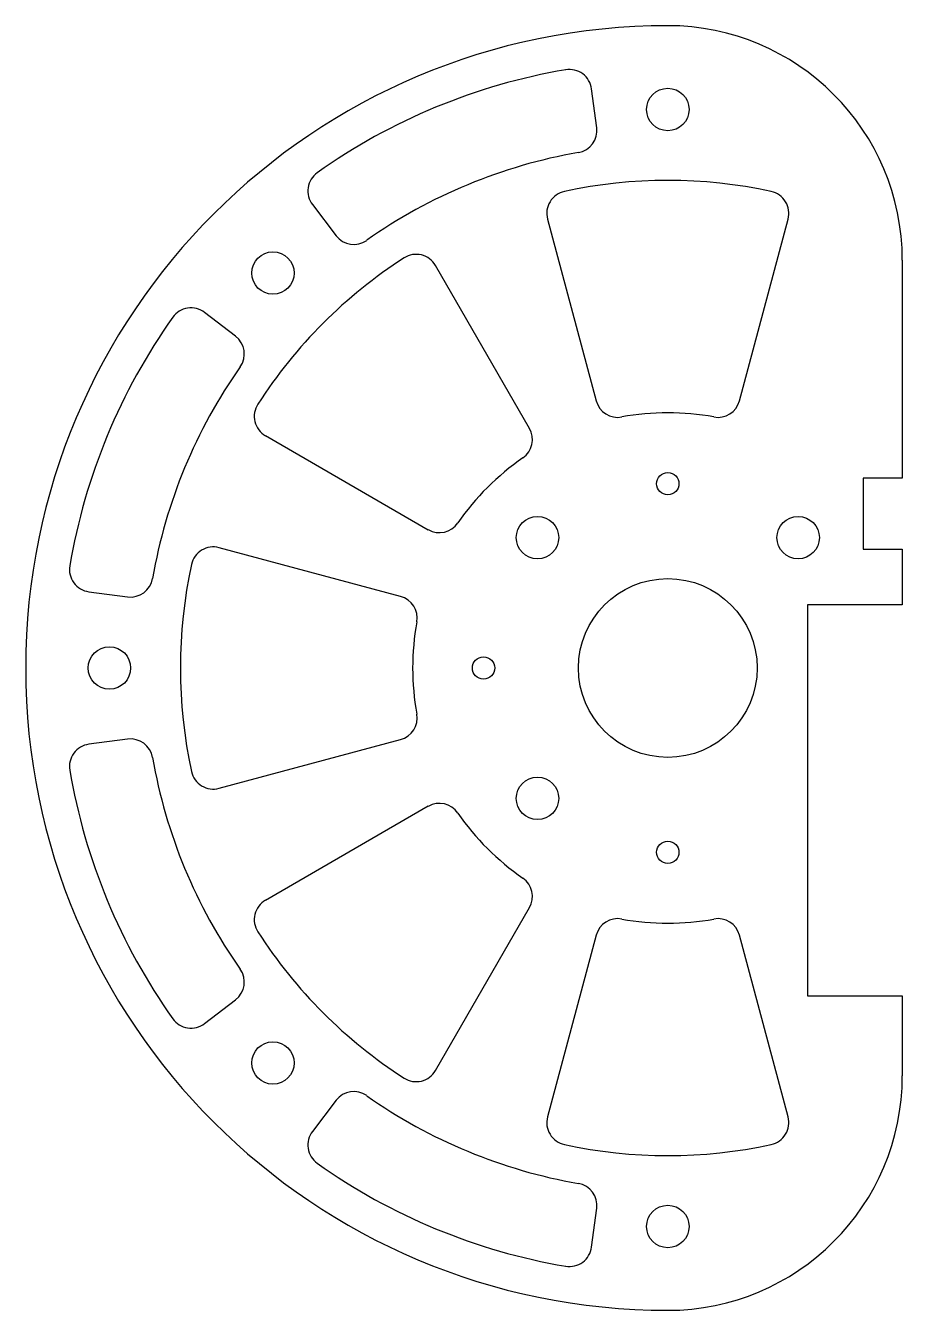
# Model space of a CAD drawing. Header units: millimetres. Extents: x -58 to 21, y -58 to 58.
import ezdxf

# ---------------------------------------------------------------- set-up
doc = ezdxf.new("R2010")
doc.units = ezdxf.units.MM

msp = doc.modelspace()

# ---------------------------------------------------------------- linework, layer by layer
at = {"color": 7, "linetype": 'Continuous', "lineweight": 25}
for p, q in [((-6.37, 48.37), (-6.82, 51.84)), ((-31.83, 41.48), (-29.7, 38.7)), ((-10.77, 40.18), (-6.41, 23.93)), ((6.41, 23.93), (10.77, 40.18)), ((-12.38, 21.45), (-20.8, 36.03)), ((21, 36.5), (21, 17)), ((-38.7, 29.7), (-41.48, 31.83)), ((-36.03, 20.8), (-21.45, 12.38)), ((17.5, 17), (17.5, 10.65)), ((21, 17), (17.5, 17)), ((-23.93, 6.41), (-40.18, 10.77)), ((17.5, 10.65), (21, 10.65)), ((21, 10.65), (21, 5.65)), ((-51.84, 6.82), (-48.37, 6.37)), ((12.5, 5.65), (12.5, -29.35)), ((21, 5.65), (12.5, 5.65)), ((-48.37, -6.37), (-51.84, -6.82)), ((-40.18, -10.77), (-23.93, -6.41)), ((-21.45, -12.38), (-36.03, -20.8)), ((-20.8, -36.03), (-12.38, -21.45)), ((-6.41, -23.93), (-10.77, -40.18)), ((10.77, -40.18), (6.41, -23.93)), ((-41.48, -31.83), (-38.7, -29.7)), ((12.5, -29.35), (21, -29.35)), ((21, -29.35), (21, -36.5)), ((-29.7, -38.7), (-31.83, -41.48)), ((-6.82, -51.84), (-6.37, -48.37))]:
    msp.add_line(p, q, dxfattribs=at)
for centre, radius in [((0, 50), 1.9), ((-35.36, 35.36), 1.9), ((0, 16.5), 1), ((-11.67, 11.67), 1.9), ((11.67, 11.67), 1.9), ((0, 0), 8), ((-50, 0), 1.9), ((-16.5, 0), 1), ((-11.67, -11.67), 1.9), ((0, -16.5), 1), ((-35.36, -35.36), 1.9), ((0, -50), 1.9)]:
    msp.add_circle(centre, radius, dxfattribs=at)
for centre, radius, start, end in [((0, 0), 57.5, 90, 270), ((0, 36.5), 21, 0, 90), ((0, 0), 54.33, 99.6905, 125.3095), ((-8.81, 51.58), 2, 7.5, 99.6905), ((-8.35, 48.11), 2, 279.8476, 7.5), ((0, 0), 46.83, 99.8476, 125.1524), ((-30.24, 42.7), 2, 125.3095, 217.5), ((-8.84, 40.7), 2, 102.2476, 195), ((0, 0), 43.65, 77.7524, 102.2476), ((8.84, 40.7), 2, 345, 77.7524), ((-28.11, 39.92), 2, 217.5, 305.1524), ((-22.53, 35.03), 2, 30, 122.7524), ((0, 0), 43.65, 122.7524, 147.2476), ((-42.7, 30.24), 2, 52.5, 144.6905), ((0, 0), 54.33, 144.6905, 170.3095), ((-39.92, 28.11), 2, 324.8476, 52.5), ((0, 0), 46.83, 144.8476, 170.1524), ((-35.03, 22.53), 2, 147.2476, 240), ((-4.48, 24.44), 2, 195, 280.3837), ((4.48, 24.44), 2, 259.6163, 345), ((0, 0), 22.85, 79.6163, 100.3837), ((-14.12, 20.45), 2, 304.6163, 30), ((0, 0), 22.85, 124.6163, 145.3837), ((-20.45, 14.12), 2, 240, 325.3837), ((-40.7, 8.84), 2, 75, 167.7524), ((0, 0), 43.65, 167.7524, 192.2476), ((-51.58, 8.81), 2, 170.3095, 262.5), ((-48.11, 8.35), 2, 262.5, 350.1524), ((-24.44, 4.48), 2, 349.6163, 75), ((0, 0), 22.85, 169.6163, 190.3837), ((-24.44, -4.48), 2, 285, 10.3837), ((-51.58, -8.81), 2, 97.5, 189.6905), ((-48.11, -8.35), 2, 9.8476, 97.5), ((0, 0), 46.83, 189.8476, 215.1524), ((0, 0), 54.33, 189.6905, 215.3095), ((-40.7, -8.84), 2, 192.2476, 285), ((-20.45, -14.12), 2, 34.6163, 120), ((0, 0), 22.85, 214.6163, 235.3837), ((-14.12, -20.45), 2, 330, 55.3837), ((-35.03, -22.53), 2, 120, 212.7524), ((-4.48, -24.44), 2, 79.6163, 165), ((0, 0), 22.85, 259.6163, 280.3837), ((4.48, -24.44), 2, 15, 100.3837), ((0, 0), 43.65, 212.7524, 237.2476), ((-39.92, -28.11), 2, 307.5, 35.1524), ((-42.7, -30.24), 2, 215.3095, 307.5), ((-22.53, -35.03), 2, 237.2476, 330), ((0, -36.5), 21, 270, 0), ((-28.11, -39.92), 2, 54.8476, 142.5), ((0, 0), 46.83, 234.8476, 260.1524), ((-8.84, -40.7), 2, 165, 257.7524), ((8.84, -40.7), 2, 282.2476, 15), ((-30.24, -42.7), 2, 142.5, 234.6905), ((0, 0), 43.65, 257.7524, 282.2476), ((0, 0), 54.33, 234.6905, 260.3095), ((-8.35, -48.11), 2, 352.5, 80.1524), ((-8.81, -51.58), 2, 260.3095, 352.5)]:
    msp.add_arc(centre, radius, start, end, dxfattribs=at)

doc.saveas('drawing.dxf')
